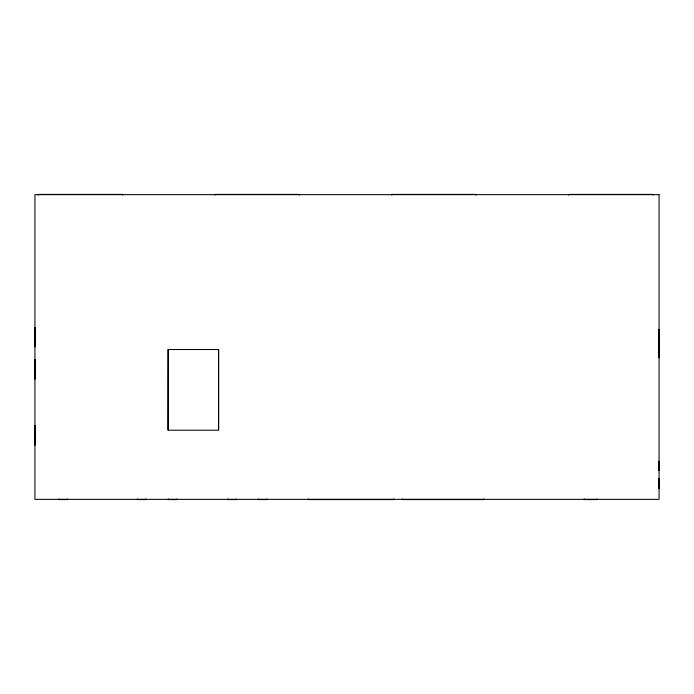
<?xml version="1.0" encoding="UTF-8"?>
<svg xmlns="http://www.w3.org/2000/svg" width="694" height="694" viewBox="0 0 694 694"><rect width="100%" height="100%" fill="white"/><g stroke="black" fill="none" stroke-linecap="round" stroke-linejoin="round"><path stroke-width="1.04" d="M35.168 327.62L34.7 327.62L34.7 346.827L35.168 346.827M34.7 328.089L35.168 328.089M658.832 329.511L659.3 329.511L659.3 357.636L658.832 357.636M658.832 329.98L659.3 329.98M34.7 346.358L35.168 346.358M658.832 357.176L659.3 357.176M35.168 359.804L34.7 359.804L34.7 379.011L35.168 379.011M34.7 360.273L35.168 360.273M34.7 362.91L35.168 362.91M34.7 363.378L35.168 363.378M34.7 370.353L35.168 370.353M34.7 370.822L35.168 370.822M34.7 378.542L35.168 378.542M35.168 425.769L34.7 425.769L34.7 444.967L35.168 444.967M34.7 426.229L35.168 426.229M168.087 429.803L168.208 349.516M34.7 444.507L35.168 444.507M658.832 461.354L659.3 461.354L659.3 470.194L658.832 470.194M658.832 461.822L659.3 461.822M658.832 469.725L659.3 469.725M658.832 478.756L659.3 478.756L659.3 488.524L658.832 488.524M658.832 479.224L659.3 479.224M658.832 479.684L659.3 479.684M658.832 480.153L659.3 480.153M658.832 486.199L659.3 486.199M658.832 486.668L659.3 486.668M658.832 488.064L659.3 488.064M59.207 499.446L67.11 499.446M137.768 499.446L145.671 499.446M168.711 499.446L176.623 499.446M228.083 499.446L235.995 499.446M258.636 499.446L266.548 499.446M308.518 499.446L393.559 499.446M402.841 499.446L483.683 499.446M584.643 499.446L596.823 499.446M659.161 329.98L659.161 357.176M659.161 461.822L659.161 469.725M659.161 479.224L659.161 488.064M653.254 194.875L653.254 194.415L568.447 194.415L568.447 194.875M652.785 194.415L652.785 194.875M597.291 499.125L597.291 499.585L584.174 499.585L584.174 499.125M596.823 499.125L596.823 499.585M584.643 499.125L584.643 499.585M568.915 194.415L568.915 194.875M484.152 499.125L484.152 499.585L402.373 499.585L402.373 499.125M483.683 499.125L483.683 499.585M476.422 194.875L476.422 194.415L391.616 194.415L391.616 194.875M475.954 194.415L475.954 194.875M402.841 499.125L402.841 499.585M394.027 499.125L394.027 499.585L308.049 499.585L308.049 499.125M393.559 499.125L393.559 499.585M392.084 194.415L392.084 194.875M308.518 499.125L308.518 499.585M299.591 194.875L299.591 194.415L214.784 194.415L214.784 194.875M299.123 194.415L299.123 194.875M267.008 499.125L267.008 499.585L258.168 499.585L258.168 499.125M266.548 499.125L266.548 499.585M258.636 499.125L258.636 499.585M236.454 499.125L236.454 499.585L227.615 499.585L227.615 499.125M235.995 499.125L235.995 499.585M228.083 499.125L228.083 499.585M218.627 349.516L218.627 429.803M215.253 194.415L215.253 194.875M177.083 499.125L177.083 499.585L168.243 499.585L168.243 499.125M176.623 499.125L176.623 499.585M168.711 499.125L168.711 499.585M146.139 499.125L146.139 499.585L137.299 499.585L137.299 499.125M145.671 499.125L145.671 499.585M137.768 499.125L137.768 499.585M122.76 194.875L122.76 194.415L37.953 194.415L37.953 194.875M122.3 194.415L122.3 194.875M67.578 499.125L67.578 499.585L58.738 499.585L58.738 499.125M67.11 499.125L67.11 499.585M59.207 499.125L59.207 499.585M38.422 194.415L38.422 194.875M35.03 328.089L35.03 346.358M35.03 360.273L35.03 378.542M35.03 426.229L35.03 444.507M659.066 194.641L34.934 194.641L34.934 499.359L659.066 499.359L659.066 194.641M218.541 349.516L168.087 349.516L168.087 430.211L218.541 430.211L218.541 349.516"/></g></svg>
